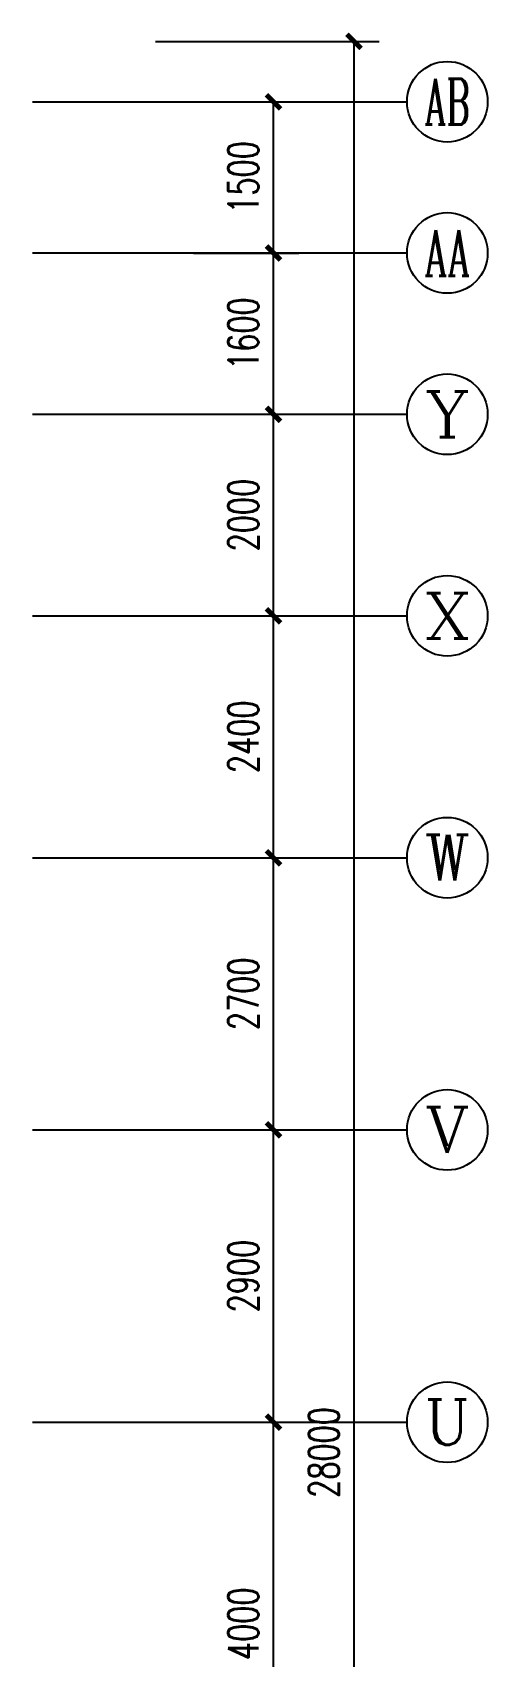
# Model space of a CAD drawing. Extents: x 190999 to 918899, y -200814 to 215286.
# Drawn here: x 643263 to 647785, y 9461 to 25574 of the extents above; entities that cross this region are included whole.
import ezdxf
from ezdxf.enums import TextEntityAlignment as Align

# ---------------------------------------------------------------- set-up
doc = ezdxf.new("R2010")
doc.units = 0
doc.header["$LTSCALE"] = 1000
doc.header["$MEASUREMENT"] = 0
doc.layers.get('Defpoints').update_dxf_attribs({"color": 1})
doc.layers.add('AXIS', color=3, linetype='Continuous')
doc.layers.add('AXIS_TEXT', color=7, linetype='Continuous')
doc.styles.add('_TCH_AXIS', font='COMPLEX', dxfattribs={"bigfont": 'GBCBIG'})
doc.styles.add('COMPLEX', font='COMPLEX')
doc.styles.add('DIM_FONT', font='SIMPLEX', dxfattribs={"width": 0.7, "bigfont": 'GBCBIG'})
doc.dimstyles.new('DIMN', dxfattribs={"dimtxt": 300, "dimasz": 100, "dimexe": 250, "dimexo": 300, "dimgap": 150, "dimtad": 1, "dimdec": 0, "dimzin": 0, "dimdsep": 46, "dimtxsty": 'DIM_FONT', "dimblk": 'ARCHTICK', "dimcen": 0.09, "dimclrt": 7, "dimazin": 2, "dimtfac": 1, "dimtdec": 0, "dimtix": 1, "dimtmove": 2, "dimatfit": 3, "dimfxl": 0, "dimtolj": 1, "dimtzin": 0, "dimarcsym": 0})

# ---------------------------------------------------------------- blocks, each defined once
blk = doc.blocks.new('_ArchTick')
at = {"const_width": 0.5}
blk.add_lwpolyline([(-0.7, -0.7), (0.7, 0.7)], dxfattribs=at)
blk = doc.blocks.new('*D1118')
at = {"layer": 'AXIS', "color": 0, "lineweight": -2}
for p, q in [((644863, 11786), (645908, 11786)), ((645658, 7786), (645658, 11786)), ((644863, 7786), (645908, 7786))]:
    blk.add_line(p, q, dxfattribs=at)
at = {"layer": 'Defpoints', "color": 0}
for p in [(644563, 11786), (645658, 11786), (644563, 7786)]:
    blk.add_point(p, dxfattribs=at)
at = {"layer": 'AXIS', "color": 0, "lineweight": -2, "xscale": 100, "yscale": 100, "zscale": 100}
for p, rotation in [((645658, 11786), 90), ((645658, 7786), 270)]:
    blk.add_blockref('_ArchTick', p, dxfattribs=dict(at, rotation=rotation))
at = {"layer": 'AXIS', "color": 7, "insert": (645358, 9786), "char_height": 300, "attachment_point": 5, "rotation": 90, "style": 'DIM_FONT'}
blk.add_mtext('\\A1;4000', dxfattribs=at)
blk = doc.blocks.new('*D1119')
at = {"layer": 'AXIS', "color": 0, "lineweight": -2}
for p, q in [((644863, 14686), (645908, 14686)), ((645658, 11786), (645658, 14686)), ((644863, 11786), (645908, 11786))]:
    blk.add_line(p, q, dxfattribs=at)
at = {"layer": 'Defpoints', "color": 0}
for p in [(644563, 14686), (645658, 14686), (644563, 11786)]:
    blk.add_point(p, dxfattribs=at)
at = {"layer": 'AXIS', "color": 0, "lineweight": -2, "xscale": 100, "yscale": 100, "zscale": 100}
for p, rotation in [((645658, 14686), 90), ((645658, 11786), 270)]:
    blk.add_blockref('_ArchTick', p, dxfattribs=dict(at, rotation=rotation))
at = {"layer": 'AXIS', "color": 7, "insert": (645358, 13236), "char_height": 300, "attachment_point": 5, "rotation": 90, "style": 'DIM_FONT'}
blk.add_mtext('\\A1;2900', dxfattribs=at)
blk = doc.blocks.new('*D1120')
at = {"layer": 'AXIS', "color": 0, "lineweight": -2}
for p, q in [((644863, 17386), (645908, 17386)), ((645658, 14686), (645658, 17386)), ((644863, 14686), (645908, 14686))]:
    blk.add_line(p, q, dxfattribs=at)
at = {"layer": 'Defpoints', "color": 0}
for p in [(644563, 17386), (645658, 17386), (644563, 14686)]:
    blk.add_point(p, dxfattribs=at)
at = {"layer": 'AXIS', "color": 0, "lineweight": -2, "xscale": 100, "yscale": 100, "zscale": 100}
for p, rotation in [((645658, 17386), 90), ((645658, 14686), 270)]:
    blk.add_blockref('_ArchTick', p, dxfattribs=dict(at, rotation=rotation))
at = {"layer": 'AXIS', "color": 7, "insert": (645358, 16036), "char_height": 300, "attachment_point": 5, "rotation": 90, "style": 'DIM_FONT'}
blk.add_mtext('\\A1;2700', dxfattribs=at)
blk = doc.blocks.new('*D1121')
at = {"layer": 'AXIS', "color": 0, "lineweight": -2}
for p, q in [((644863, 19786), (645908, 19786)), ((645658, 17386), (645658, 19786)), ((644863, 17386), (645908, 17386))]:
    blk.add_line(p, q, dxfattribs=at)
at = {"layer": 'Defpoints', "color": 0}
for p in [(644563, 19786), (645658, 19786), (644563, 17386)]:
    blk.add_point(p, dxfattribs=at)
at = {"layer": 'AXIS', "color": 0, "lineweight": -2, "xscale": 100, "yscale": 100, "zscale": 100}
for p, rotation in [((645658, 19786), 90), ((645658, 17386), 270)]:
    blk.add_blockref('_ArchTick', p, dxfattribs=dict(at, rotation=rotation))
at = {"layer": 'AXIS', "color": 7, "insert": (645358, 18586), "char_height": 300, "attachment_point": 5, "rotation": 90, "style": 'DIM_FONT'}
blk.add_mtext('\\A1;2400', dxfattribs=at)
blk = doc.blocks.new('*D1122')
at = {"layer": 'AXIS', "color": 0, "lineweight": -2}
for p, q in [((644863, 21786), (645908, 21786)), ((645658, 19786), (645658, 21786)), ((644863, 19786), (645908, 19786))]:
    blk.add_line(p, q, dxfattribs=at)
at = {"layer": 'Defpoints', "color": 0}
for p in [(644563, 21786), (645658, 21786), (644563, 19786)]:
    blk.add_point(p, dxfattribs=at)
at = {"layer": 'AXIS', "color": 0, "lineweight": -2, "xscale": 100, "yscale": 100, "zscale": 100}
for p, rotation in [((645658, 21786), 90), ((645658, 19786), 270)]:
    blk.add_blockref('_ArchTick', p, dxfattribs=dict(at, rotation=rotation))
at = {"layer": 'AXIS', "color": 7, "insert": (645358, 20786), "char_height": 300, "attachment_point": 5, "rotation": 90, "style": 'DIM_FONT'}
blk.add_mtext('\\A1;2000', dxfattribs=at)
blk = doc.blocks.new('*D1123')
at = {"layer": 'AXIS', "color": 0, "lineweight": -2}
for p, q in [((644863, 23386), (645908, 23386)), ((645658, 21786), (645658, 23386)), ((644863, 21786), (645908, 21786))]:
    blk.add_line(p, q, dxfattribs=at)
at = {"layer": 'Defpoints', "color": 0}
for p in [(644563, 23386), (645658, 23386), (644563, 21786)]:
    blk.add_point(p, dxfattribs=at)
at = {"layer": 'AXIS', "color": 0, "lineweight": -2, "xscale": 100, "yscale": 100, "zscale": 100}
for p, rotation in [((645658, 23386), 90), ((645658, 21786), 270)]:
    blk.add_blockref('_ArchTick', p, dxfattribs=dict(at, rotation=rotation))
at = {"layer": 'AXIS', "color": 7, "insert": (645358, 22586), "char_height": 300, "attachment_point": 5, "rotation": 90, "style": 'DIM_FONT'}
blk.add_mtext('\\A1;1600', dxfattribs=at)
blk = doc.blocks.new('*D1124')
at = {"layer": 'AXIS', "color": 0, "lineweight": -2}
for p, q in [((644863, 24886), (645908, 24886)), ((645658, 23386), (645658, 24886)), ((644863, 23386), (645908, 23386))]:
    blk.add_line(p, q, dxfattribs=at)
at = {"layer": 'Defpoints', "color": 0}
for p in [(644563, 24886), (645658, 24886), (644563, 23386)]:
    blk.add_point(p, dxfattribs=at)
at = {"layer": 'AXIS', "color": 0, "lineweight": -2, "xscale": 100, "yscale": 100, "zscale": 100}
for p, rotation in [((645658, 24886), 90), ((645658, 23386), 270)]:
    blk.add_blockref('_ArchTick', p, dxfattribs=dict(at, rotation=rotation))
at = {"layer": 'AXIS', "color": 7, "insert": (645358, 24136), "char_height": 300, "attachment_point": 5, "rotation": 90, "style": 'DIM_FONT'}
blk.add_mtext('\\A1;1500', dxfattribs=at)
blk = doc.blocks.new('*D1125')
at = {"layer": 'AXIS', "color": 0, "lineweight": -2}
for p, q in [((644485, 25486), (646708, 25486)), ((646458, -2514), (646458, 25486)), ((644485, -2514), (646708, -2514))]:
    blk.add_line(p, q, dxfattribs=at)
at = {"layer": 'Defpoints', "color": 0}
for p in [(644185, 25486), (646458, 25486), (644185, -2514)]:
    blk.add_point(p, dxfattribs=at)
at = {"layer": 'AXIS', "color": 0, "lineweight": -2, "xscale": 100, "yscale": 100, "zscale": 100}
for p, rotation in [((646458, 25486), 90), ((646458, -2514), 270)]:
    blk.add_blockref('_ArchTick', p, dxfattribs=dict(at, rotation=rotation))
at = {"layer": 'AXIS', "color": 7, "insert": (646158, 11486), "char_height": 300, "attachment_point": 5, "rotation": 90, "style": 'DIM_FONT'}
blk.add_mtext('\\A1;28000', dxfattribs=at)
blk = doc.blocks.new('_AXISO')
blk.add_circle((0, 0), 0.5)
at = {"layer": 'AXIS_TEXT', "style": 'COMPLEX', "width": 1.041667}
blk.add_attdef('A', text='', height=0.56, dxfattribs=at).set_placement((-0.25, -0.28), (0.25, -0.28), align=Align.FIT)

msp = doc.modelspace()

# ---------------------------------------------------------------- linework, layer by layer
at = {"layer": 'AXIS'}
for p, q in [((643263.1, 24886.5), (646984.6, 24886.5)), ((643263.1, 23386.5), (646984.6, 23386.5)), ((643263.1, 21786.5), (646984.6, 21786.5)), ((643263.1, 19786.5), (646984.6, 19786.5)), ((643263.1, 17386.5), (646984.6, 17386.5)), ((643263.1, 14686.5), (646984.6, 14686.5)), ((643263.1, 11786.5), (646984.6, 11786.5))]:
    msp.add_line(p, q, dxfattribs=at)

# ---------------------------------------------------------------- block references
ref = msp.add_blockref('_AXISO', (647384.6, 24886.5), dxfattribs=dict(at, xscale=800, yscale=800, zscale=800))
ref.add_attrib('A', 'AB', dxfattribs={"layer": 'AXIS_TEXT', "height": 452.55, "style": '_TCH_AXIS', "width": 0.552632}).set_placement((647158.3, 24660.2), (647610.9, 24660.2), align=Align.FIT)
ref = msp.add_blockref('_AXISO', (647384.6, 23386.5), dxfattribs=dict(at, xscale=800, yscale=800, zscale=800))
ref.add_attrib('A', 'AA', dxfattribs={"layer": 'AXIS_TEXT', "height": 452.55, "style": '_TCH_AXIS', "width": 0.538462}).set_placement((647158.3, 23160.2), (647610.9, 23160.2), align=Align.FIT)
ref = msp.add_blockref('_AXISO', (647384.6, 21786.5), dxfattribs=dict(at, xscale=800, yscale=800, zscale=800))
ref.add_attrib('A', 'Y', dxfattribs={"layer": 'AXIS_TEXT', "height": 452.5, "style": '_TCH_AXIS', "width": 1.105263}).set_placement((647158.3, 21560.2), (647610.9, 21560.2), align=Align.FIT)
ref = msp.add_blockref('_AXISO', (647384.6, 19786.5), dxfattribs=dict(at, xscale=800, yscale=800, zscale=800))
ref.add_attrib('A', 'X', dxfattribs={"layer": 'AXIS_TEXT', "height": 452.5, "style": '_TCH_AXIS', "width": 1.166667}).set_placement((647158.3, 19560.2), (647610.9, 19560.2), align=Align.FIT)
ref = msp.add_blockref('_AXISO', (647384.6, 17386.5), dxfattribs=dict(at, xscale=800, yscale=800, zscale=800))
ref.add_attrib('A', 'W', dxfattribs={"layer": 'AXIS_TEXT', "height": 452.5, "style": '_TCH_AXIS', "width": 0.954545}).set_placement((647158.3, 17160.2), (647610.9, 17160.2), align=Align.FIT)
ref = msp.add_blockref('_AXISO', (647384.6, 14686.5), dxfattribs=dict(at, xscale=800, yscale=800, zscale=800))
ref.add_attrib('A', 'V', dxfattribs={"layer": 'AXIS_TEXT', "height": 452.5, "style": '_TCH_AXIS', "width": 1.166667}).set_placement((647158.3, 14460.2), (647610.9, 14460.2), align=Align.FIT)
ref = msp.add_blockref('_AXISO', (647384.6, 11786.5), dxfattribs=dict(at, xscale=800, yscale=800, zscale=800))
ref.add_attrib('A', 'U', dxfattribs={"layer": 'AXIS_TEXT', "height": 452.5, "style": '_TCH_AXIS', "width": 1.05}).set_placement((647158.3, 11560.2), (647610.9, 11560.2), align=Align.FIT)

# ---------------------------------------------------------------- dimensions: what is measured, and where the dimension line sits
for p1, p2, distance, picture, middle in [((644185.3, -2513.5), (644185.3, 25486.5), -2272.2, '*D1125', (646157.5, 11486.5)), ((644563.1, 23386.5), (644563.1, 24886.5), -1094.4, '*D1124', (645357.5, 24136.5)), ((644563.1, 21786.5), (644563.1, 23386.5), -1094.4, '*D1123', (645357.5, 22586.5)), ((644563.1, 19786.5), (644563.1, 21786.5), -1094.4, '*D1122', (645357.5, 20786.5)), ((644563.1, 17386.5), (644563.1, 19786.5), -1094.4, '*D1121', (645357.5, 18586.5)), ((644563.1, 14686.5), (644563.1, 17386.5), -1094.4, '*D1120', (645357.5, 16036.5)), ((644563.1, 11786.5), (644563.1, 14686.5), -1094.4, '*D1119', (645357.5, 13236.5)), ((644563.1, 7786.5), (644563.1, 11786.5), -1094.4, '*D1118', (645357.5, 9786.5))]:
    dim = msp.add_aligned_dim(p1=p1, p2=p2, distance=distance, dimstyle='DIMN', dxfattribs=at)
    dim.commit()
    dim.dimension.update_dxf_attribs({"geometry": picture, "text_midpoint": middle})

doc.saveas('drawing.dxf')
